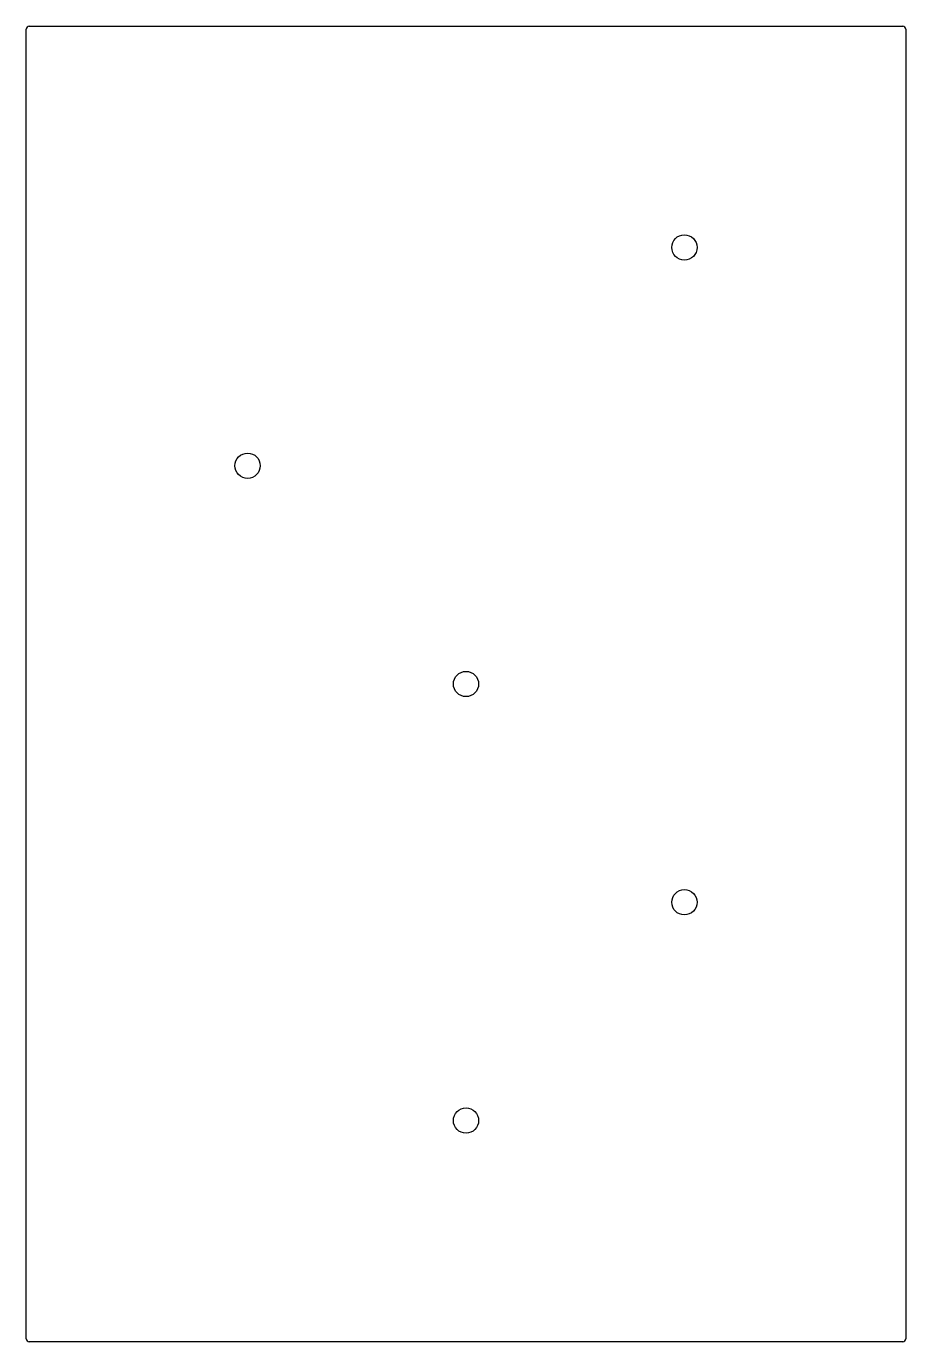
# Model space of a CAD drawing. Header units: millimetres. Extents: x 90 to 167, y -110 to 5.
import ezdxf

# ---------------------------------------------------------------- set-up
doc = ezdxf.new("R2010")
doc.units = ezdxf.units.MM

msp = doc.modelspace()

# ---------------------------------------------------------------- linework, layer by layer
for p, q in [((90.5, 4.75), (166.5, 4.75)), ((90.25, -109.5), (90.25, 4.5)), ((166.75, 4.5), (166.75, -109.5)), ((166.5, -109.75), (90.5, -109.75))]:
    msp.add_line(p, q)
for centre in [(147.5, -14.5), (109.5, -33.5), (128.5, -52.5), (147.5, -71.5), (128.5, -90.5)]:
    msp.add_circle(centre, 1.1)
for centre, start, end in [((90.5, 4.5), 90, 180), ((166.5, 4.5), 360, 90), ((90.5, -109.5), 180, 270), ((166.5, -109.5), 270, 0)]:
    msp.add_arc(centre, 0.25, start, end)

doc.saveas('drawing.dxf')
